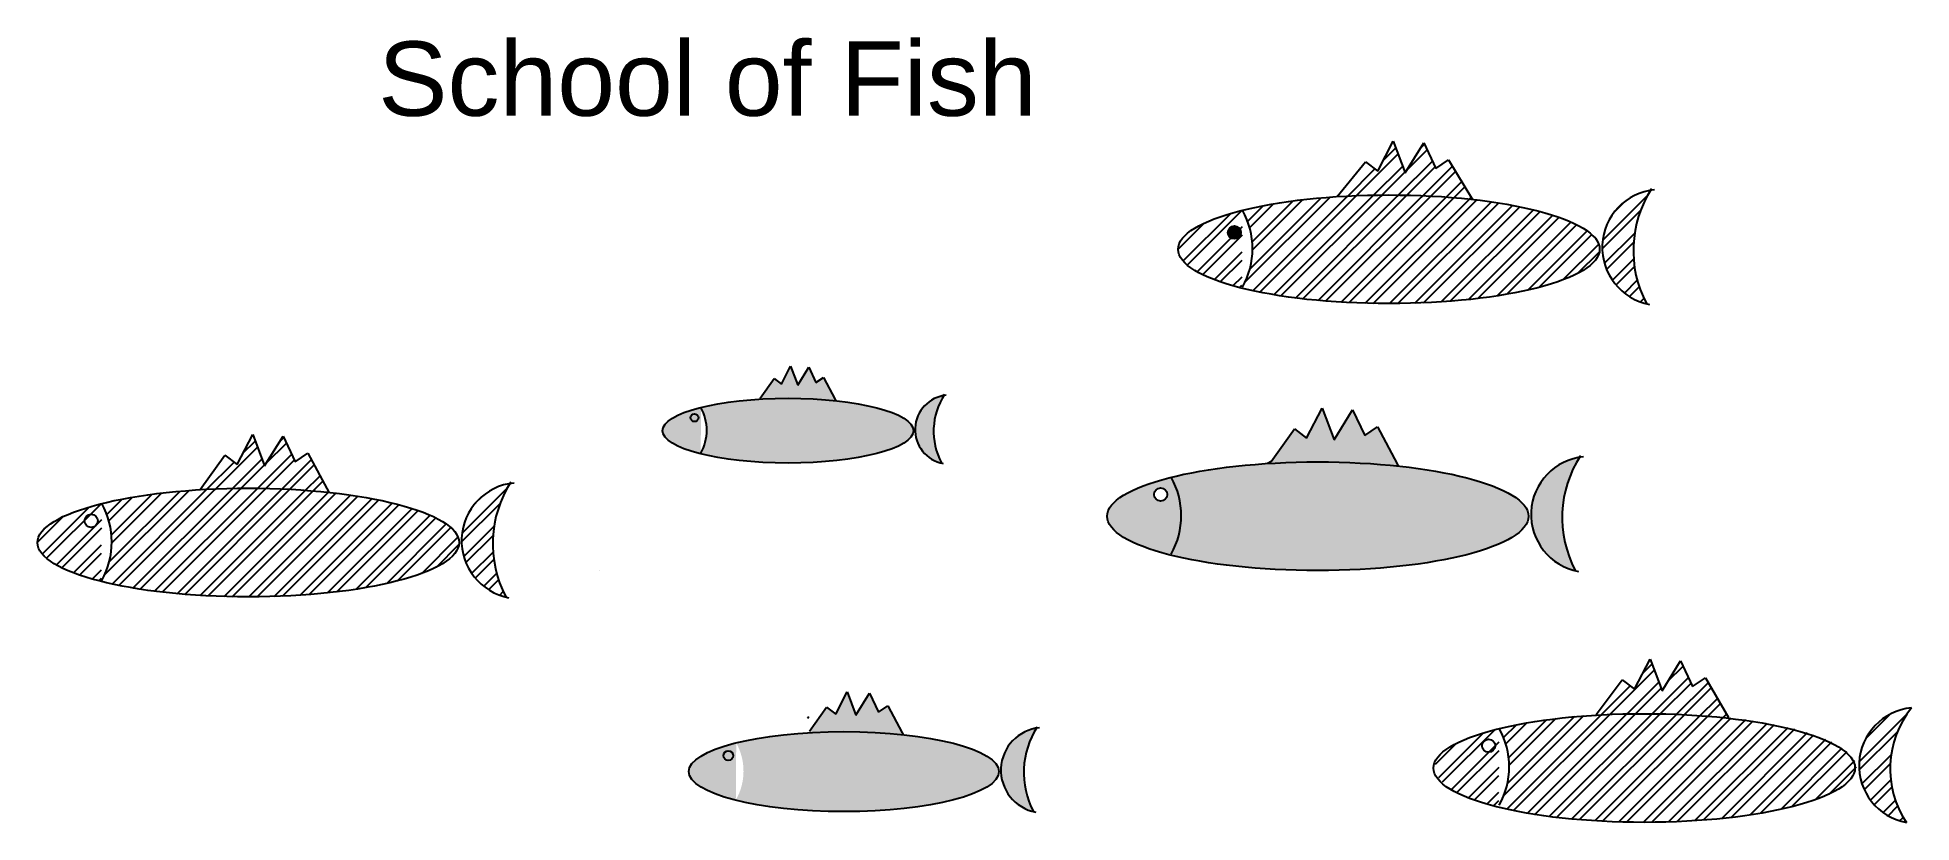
# Model space of a CAD drawing. Header units: millimetres. Extents: x 1595 to 35906, y 3080 to 17465.
import ezdxf

# ---------------------------------------------------------------- set-up
doc = ezdxf.new("R2010")
doc.units = ezdxf.units.MM
doc.styles.get("Standard").update_dxf_attribs({"font": 'arial.ttf'})
pattern_1 = [(45, (-5206.08, -2541.9), (-228.1563, 228.1563), []), (45, (-5053.98, -2541.9), (-228.1563, 228.1563), [])]

msp = doc.modelspace()

# ---------------------------------------------------------------- hatches: boundary and pattern name
at = {"true_color": 0x939598}
h = msp.add_hatch(dxfattribs=at)
h.set_pattern_fill('ANSI32', color=252, scale=33.875244, style=0)
h.set_pattern_definition(pattern_1)
edge = h.paths.add_edge_path()
edge.add_line((26636, 14986), (26419, 15565))
edge.add_line((26419, 15565), (26134, 15014))
edge.add_line((26134, 15014), (25909, 15185))
edge.add_line((25909, 15185), (25390, 14549))
edge.add_ellipse((26338, 13584), major_axis=(-3858, 0), ratio=0.258079, start_angle=246.5883, end_angle=284.223, ccw=False)
edge.add_line((27871, 14497), (27430, 15223))
edge.add_line((27430, 15223), (27197, 15064))
edge.add_line((27197, 15064), (26976, 15534))
edge.add_line((26976, 15534), (26636, 14986))
at = {"true_color": 0x2776bb}
h = msp.add_hatch(dxfattribs=at)
h.set_pattern_fill('ANSI32', color=152, scale=33.875244)
h.set_pattern_definition(pattern_1)
edge = h.paths.add_edge_path()
edge.add_ellipse((5455, 8210), major_axis=(-3858, 0), ratio=0.258079, start_angle=0, end_angle=360)
edge.add_arc((1510, 8221), 1446, -29.8184, 28.979, ccw=False)
edge = h.paths.add_edge_path(flags=17)
edge.add_ellipse((25036, 8692), major_axis=(-3858, 0), ratio=0.258079, start_angle=0, end_angle=360)
edge.add_arc((21091, 8703), 1446, 330.1816, 388.979)
h.paths.add_polyline_path([(22040, 9090, -1), (22279, 9090, -1)], flags=0)
edge = h.paths.add_edge_path()
edge.add_ellipse((31040, 4090), major_axis=(-3858, 0), ratio=0.258079, start_angle=0, end_angle=360)
edge.add_arc((27095, 4101), 1446, -29.8184, 28.979, ccw=False)
edge = h.paths.add_edge_path()
edge.add_ellipse((26338, 13584), major_axis=(-3858, 0), ratio=0.258079, start_angle=0, end_angle=360)
edge.add_arc((22393, 13594), 1446, -29.8184, 28.979, ccw=False)
edge = h.paths.add_edge_path(flags=17)
edge.add_ellipse((25036, 8692), major_axis=(-3858, 0), ratio=0.258079, start_angle=0, end_angle=360)
edge.add_arc((21091, 8703), 1446, -29.8184, 28.979, ccw=False)
at = {"true_color": 0x939598}
h = msp.add_hatch(dxfattribs=at)
h.set_pattern_fill('ANSI32', color=252, scale=33.875244, style=0)
h.set_pattern_definition(pattern_1)
h.paths.add_polyline_path([(31054, 12586, -0.266464), (31129, 14665, 0.815131)])
at = {"true_color": 0x000000}
h = msp.add_hatch(color=18, dxfattribs=at)
h.dxf.hatch_style = 1
h.paths.add_polyline_path([(23390, 13893, 1), (23630, 13893, 1)])
at = {"true_color": 0x939598}
h = msp.add_hatch(color=252, dxfattribs=at)
edge = h.paths.add_edge_path()
edge.add_line((15514, 11096), (15385, 11440))
edge.add_line((15385, 11440), (15215, 11112))
edge.add_line((15215, 11112), (15081, 11214))
edge.add_line((15081, 11214), (14829, 10857))
edge.add_line((14829, 10857), (14815, 10838))
edge.add_ellipse((15337, 10260), major_axis=(-2298, 0), ratio=0.258079, start_angle=247.6186, end_angle=283.1336, ccw=False)
edge.add_line((16211, 10808), (16201, 10833))
edge.add_line((16201, 10833), (15987, 11236))
edge.add_line((15987, 11236), (15848, 11142))
edge.add_line((15848, 11142), (15716, 11422))
edge.add_line((15716, 11422), (15514, 11096))
at = {"true_color": 0xcd2027}
h = msp.add_hatch(color=242, dxfattribs=at)
edge = h.paths.add_edge_path()
edge.add_ellipse((15337, 10260), major_axis=(-2298, 0), ratio=0.258079, start_angle=247.6186, end_angle=283.1336, ccw=False)
edge.add_line((16211, 10808), (16201, 10833))
edge.add_line((16201, 10833), (15987, 11236))
edge.add_line((15987, 11236), (15848, 11142))
edge.add_line((15848, 11142), (15716, 11422))
edge.add_line((15716, 11422), (15514, 11096))
edge.add_line((15514, 11096), (15385, 11440))
edge.add_line((15385, 11440), (15215, 11112))
edge.add_line((15215, 11112), (15081, 11214))
edge.add_line((15081, 11214), (14829, 10857))
edge.add_line((14829, 10857), (14815, 10838))
h = msp.add_hatch(color=256)
h.set_gradient(color1=(205, 32, 39), color2=(242, 103, 34), tint=1)
edge = h.paths.add_edge_path()
edge.add_ellipse((15337, 10260), major_axis=(-2298, 0), ratio=0.258079, start_angle=0, end_angle=360)
edge.add_arc((12988, 10266), 861, -29.8184, 28.979, ccw=False)
h = msp.add_hatch(color=256)
h.set_gradient(color1=(237, 31, 36), color2=(248, 153, 30), tint=1)
edge = h.paths.add_edge_path()
edge.add_ellipse((15340, 10261), major_axis=(-2298, 0), ratio=0.258079, start_angle=0, end_angle=360)
edge.add_arc((12991, 10267), 861, -29.8184, 28.979, ccw=False)
h.paths.add_polyline_path([(18149, 9667, -0.266464), (18193, 10905, 0.815131)])
at = {"true_color": 0xafd9aa}
h = msp.add_hatch(color=9, dxfattribs=at)
edge = h.paths.add_edge_path()
edge.add_line((26128, 10332), (25895, 10173))
edge.add_line((25895, 10173), (25673, 10642))
edge.add_line((25673, 10642), (25334, 10095))
edge.add_line((25334, 10095), (25116, 10674))
edge.add_line((25116, 10674), (24832, 10123))
edge.add_line((24832, 10123), (24607, 10294))
edge.add_line((24607, 10294), (24183, 9695))
edge.add_line((24183, 9695), (24114, 9659))
edge.add_ellipse((25036, 8692), major_axis=(-3858, 0), ratio=0.258079, start_angle=247.5397, end_angle=283.8269, ccw=False)
edge.add_line((26510, 9612), (26487, 9655))
edge.add_line((26487, 9655), (26128, 10332))
at = {"true_color": 0x939598}
h = msp.add_hatch(dxfattribs=at)
h.set_pattern_fill('ANSI32', color=252, scale=33.875244, style=0)
h.set_pattern_definition(pattern_1)
edge = h.paths.add_edge_path()
edge.add_line((5251, 9641), (5026, 9812))
edge.add_line((5026, 9812), (4574, 9180))
edge.add_ellipse((5455, 8210), major_axis=(-3858, 0), ratio=0.258079, start_angle=247.5451, end_angle=283.1968, ccw=False)
edge.add_line((6928, 9131), (6547, 9850))
edge.add_line((6547, 9850), (6314, 9691))
edge.add_line((6314, 9691), (6093, 10161))
edge.add_line((6093, 10161), (5753, 9613))
edge.add_line((5753, 9613), (5536, 10192))
edge.add_line((5536, 10192), (5251, 9641))
h.paths.add_polyline_path([(10246, 9292, 0.815131), (10171, 7212, -0.266464)])
h = msp.add_hatch(color=256)
h.set_gradient(color1=(244, 238, 81), color2=(39, 118, 187), tint=1)
edge = h.paths.add_edge_path()
edge.add_ellipse((25036, 8692), major_axis=(-3858, 0), ratio=0.258079, start_angle=0, end_angle=360)
h.paths.add_polyline_path([(22040, 9090, -1), (22279, 9090, -1)], flags=16)
h = msp.add_hatch(color=256)
h.set_gradient(color1=(122, 175, 223), color2=(247, 242, 129), tint=1)
h.paths.add_polyline_path([(29826, 9774, 0.815131), (29752, 7694, -0.266464)])
h = msp.add_hatch(dxfattribs=at)
h.set_pattern_fill('ANSI32', color=252, scale=33.875244, style=0)
h.set_pattern_definition(pattern_1)
edge = h.paths.add_edge_path()
edge.add_ellipse((31040, 4090), major_axis=(-3858, 0), ratio=0.258079, start_angle=246.828, end_angle=283.6105, ccw=False)
edge.add_line((32558, 5005), (32132, 5729))
edge.add_line((32132, 5729), (31899, 5571))
edge.add_line((31899, 5571), (31678, 6040))
edge.add_line((31678, 6040), (31339, 5493))
edge.add_line((31339, 5493), (31121, 6072))
edge.add_line((31121, 6072), (30837, 5521))
edge.add_line((30837, 5521), (30611, 5692))
edge.add_line((30611, 5692), (30132, 5058))
at = {"true_color": 0x7aafdf}
h = msp.add_hatch(color=143, dxfattribs=at)
edge = h.paths.add_edge_path()
edge.add_ellipse((16360, 4014), major_axis=(-2839, 0), ratio=0.258079, start_angle=247.5451, end_angle=283.1205, ccw=False)
edge.add_line((17444, 4692), (17428, 4723))
edge.add_line((17428, 4723), (17164, 5221))
edge.add_line((17164, 5221), (16992, 5104))
edge.add_line((16992, 5104), (16829, 5450))
edge.add_line((16829, 5450), (16580, 5047))
edge.add_line((16580, 5047), (16419, 5473))
edge.add_line((16419, 5473), (16210, 5067))
edge.add_line((16210, 5067), (16044, 5193))
edge.add_line((16044, 5193), (15732, 4752))
edge.add_line((15732, 4752), (15715, 4728))
at = {"true_color": 0x939598}
h = msp.add_hatch(dxfattribs=at)
h.set_pattern_fill('ANSI32', color=252, scale=33.875244, style=0)
h.set_pattern_definition([(45, (-13155.23, -5121.96), (-228.1563, 228.1563), []), (45, (-13003.12, -5121.96), (-228.1563, 228.1563), [])])
h.paths.add_polyline_path([(35906, 5181, 0.868732), (35812, 3080, -0.326091)])
h = msp.add_hatch(color=256)
h.set_gradient(color1=(122, 175, 223), color2=(152, 152, 204), tint=1)
h.paths.add_polyline_path([(19831, 3280, -0.266464), (19886, 4810, 0.815131)])
h = msp.add_hatch(color=256)
h.set_gradient(color1=(122, 175, 223), color2=(152, 152, 204), tint=1)
edge = h.paths.add_edge_path()
edge.add_ellipse((16360, 4014), major_axis=(-2839, 0), ratio=0.258079, start_angle=0, end_angle=360)
edge.add_arc((13457, 4022), 1065, -29.8184, 28.979, ccw=False)

# ---------------------------------------------------------------- linework, layer by layer
for p, q in [((26134, 15014), (26419, 15565)), ((26419, 15565), (26636, 14986)), ((26636, 14986), (26976, 15534)), ((26976, 15534), (27197, 15064)), ((25390, 14549), (25909, 15185)), ((25909, 15185), (26134, 15014)), ((27197, 15064), (27430, 15223)), ((27430, 15223), (27871, 14497)), ((15215, 11112), (15385, 11440)), ((15385, 11440), (15514, 11096)), ((15514, 11096), (15716, 11422)), ((15716, 11422), (15848, 11142)), ((14829, 10857), (15081, 11214)), ((15081, 11214), (15215, 11112)), ((15848, 11142), (15987, 11236)), ((15987, 11236), (16201, 10833)), ((16201, 10833), (16211, 10808)), ((24832, 10123), (25116, 10674)), ((25116, 10674), (25334, 10095)), ((25334, 10095), (25673, 10642)), ((25673, 10642), (25895, 10173)), ((24183, 9695), (24607, 10294)), ((24607, 10294), (24832, 10123)), ((25895, 10173), (26128, 10332)), ((26128, 10332), (26487, 9655)), ((5251, 9641), (5536, 10192)), ((5536, 10192), (5753, 9613)), ((5753, 9613), (6093, 10161)), ((6093, 10161), (6314, 9691)), ((4574, 9180), (5026, 9812)), ((5026, 9812), (5251, 9641)), ((6314, 9691), (6547, 9850)), ((6547, 9850), (6933, 9123)), ((24183, 9695), (24114, 9659)), ((26487, 9655), (26510, 9612)), ((30837, 5521), (31121, 6072)), ((31121, 6072), (31339, 5493)), ((31339, 5493), (31678, 6040)), ((31678, 6040), (31899, 5571)), ((30132, 5058), (30611, 5692)), ((30611, 5692), (30837, 5521)), ((31899, 5571), (32132, 5729)), ((32132, 5729), (32558, 5005)), ((15732, 4752), (16044, 5193)), ((16044, 5193), (16210, 5067)), ((16210, 5067), (16419, 5473)), ((16419, 5473), (16580, 5047)), ((16580, 5047), (16829, 5450)), ((16829, 5450), (16992, 5104)), ((16992, 5104), (17164, 5221)), ((17164, 5221), (17428, 4723)), ((15719, 5020), (15696, 4987)), ((17428, 4723), (17444, 4692))]:
    msp.add_line(p, q)
for centre, radius in [((23510, 13893), 120), ((13624, 10497), 71.4), ((22159, 9090), 120), ((2579, 8608), 120), ((28164, 4488), 120), ((14243, 4307), 88.2)]:
    msp.add_circle(centre, radius)
for centre, radius, start, end in [((31305, 13618), 1062, 95.4742, 259.4018), ((32904, 13561), 2091, 147.2367, 207.6394), ((22395, 13594), 1446, 330.8244, 29.1756), ((12988, 10266), 861, 330.8244, 29.1756), ((18295, 10280), 633, 95.4742, 259.4018), ((19247, 10247), 1245, 147.2367, 207.6394), ((30003, 8726), 1062, 95.4742, 259.4018), ((31602, 8669), 2091, 147.2367, 207.6394), ((10422, 8244), 1062, 95.4742, 259.4018), ((12021, 8187), 2091, 147.2367, 207.6394), ((21091, 8703), 1446, 330.8244, 29.1756), ((1510, 8221), 1446, 330.8244, 29.1756), ((36008, 4124), 1062, 95.4742, 259.4018), ((37299, 4066), 1784, 141.3166, 213.5594), ((20016, 4039), 782, 95.4742, 259.4018), ((21192, 3997), 1539, 147.2367, 207.6394), ((27095, 4101), 1446, 330.8244, 29.1756)]:
    msp.add_arc(centre, radius, start, end)
for centre, major_axis in [((26338, 13584), (-3858, 0)), ((15337, 10260), (-2298, 0)), ((25036, 8692), (-3858, 0)), ((5455, 8210), (-3858, 0)), ((31013, 4079), (-3858, 0)), ((16360, 4014), (-2839, 0))]:
    msp.add_ellipse(centre, major_axis=major_axis, ratio=0.258079)

# ---------------------------------------------------------------- texts
msp.add_text('School of Fish', height=1362.19).set_placement((7833, 16030))
at = {"insert": (11876, 7693), "char_height": 3.42, "attachment_point": 1}
msp.add_mtext_dynamic_manual_height_columns('School of Fish', width=12430.94, gutter_width=17.1, heights=[0], dxfattribs=at)

doc.saveas('drawing.dxf')
